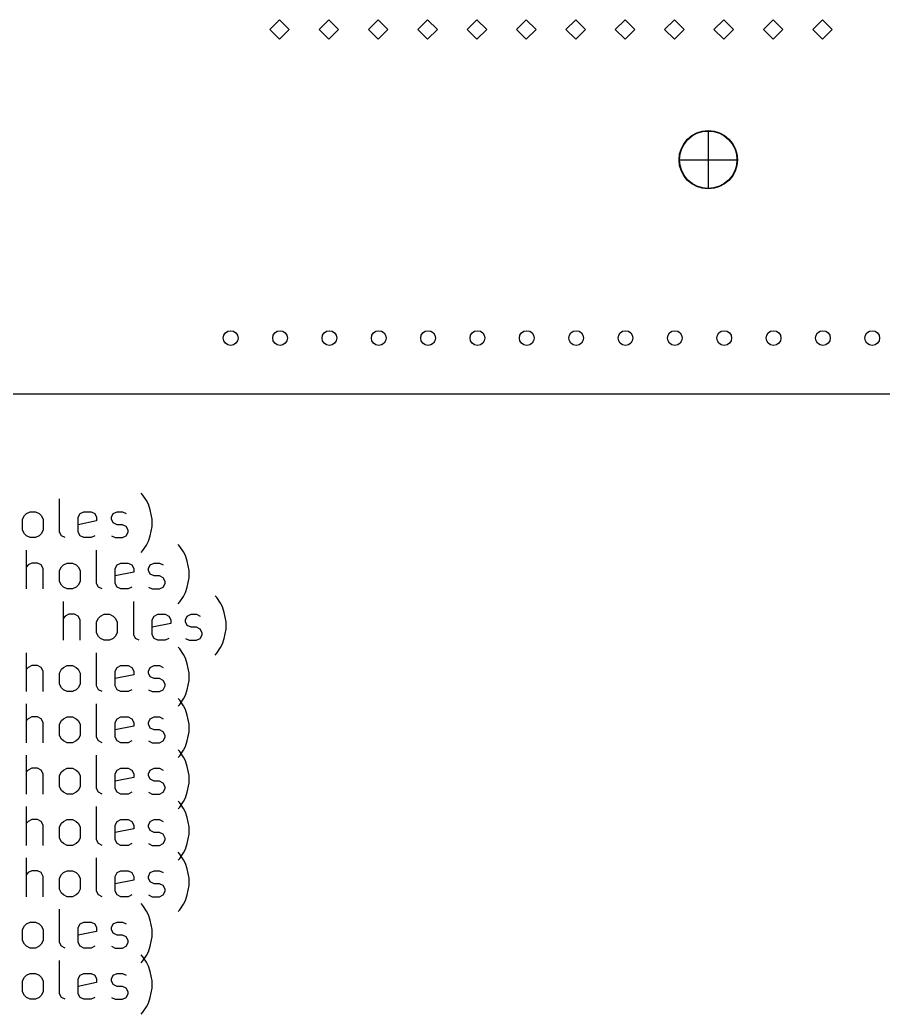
# Model space of a CAD drawing. Extents: x 31 to 207, y -154 to -37.
# Drawn here: x 74.9 to 119.3, y -154.2 to -103 of the extents above; entities that cross this region are included whole.
import ezdxf

# ---------------------------------------------------------------- set-up
doc = ezdxf.new("R2010")
doc.units = 0
doc.layers.add('BLACK', color=7, linetype='CONTINUOUS')

msp = doc.modelspace()

# ---------------------------------------------------------------- linework, layer by layer
at = {"layer": 'BLACK', "linetype": 'CONTINUOUS'}
for p, q in [((88.265, -103.005), (87.765, -103.505)), ((88.765, -103.505), (88.265, -103.005)), ((90.805, -103.005), (90.305, -103.505)), ((91.305, -103.505), (90.805, -103.005)), ((93.345, -103.005), (92.845, -103.505)), ((93.845, -103.505), (93.345, -103.005)), ((95.885, -103.005), (95.385, -103.505)), ((96.385, -103.505), (95.885, -103.005)), ((98.425, -103.005), (97.925, -103.505)), ((98.925, -103.505), (98.425, -103.005)), ((100.965, -103.005), (100.465, -103.505)), ((101.465, -103.505), (100.965, -103.005)), ((103.505, -103.005), (103.005, -103.505)), ((104.005, -103.505), (103.505, -103.005)), ((106.045, -103.005), (105.545, -103.505)), ((106.545, -103.505), (106.045, -103.005)), ((108.585, -103.005), (108.085, -103.505)), ((109.085, -103.505), (108.585, -103.005)), ((111.125, -103.005), (110.625, -103.505)), ((111.625, -103.505), (111.125, -103.005)), ((113.665, -103.005), (113.165, -103.505)), ((114.165, -103.505), (113.665, -103.005)), ((116.205, -103.005), (115.705, -103.505)), ((116.705, -103.505), (116.205, -103.005)), ((87.765, -103.505), (88.265, -104.005)), ((88.265, -104.005), (88.765, -103.505)), ((90.305, -103.505), (90.805, -104.005)), ((90.805, -104.005), (91.305, -103.505)), ((92.845, -103.505), (93.345, -104.005)), ((93.345, -104.005), (93.845, -103.505)), ((95.385, -103.505), (95.885, -104.005)), ((95.885, -104.005), (96.385, -103.505)), ((97.925, -103.505), (98.425, -104.005)), ((98.425, -104.005), (98.925, -103.505)), ((100.465, -103.505), (100.965, -104.005)), ((100.965, -104.005), (101.465, -103.505)), ((103.005, -103.505), (103.505, -104.005)), ((103.505, -104.005), (104.005, -103.505)), ((105.545, -103.505), (106.045, -104.005)), ((106.045, -104.005), (106.545, -103.505)), ((108.085, -103.505), (108.585, -104.005)), ((108.585, -104.005), (109.085, -103.505)), ((110.625, -103.505), (111.125, -104.005)), ((111.125, -104.005), (111.625, -103.505)), ((113.165, -103.505), (113.665, -104.005)), ((113.665, -104.005), (114.165, -103.505)), ((115.705, -103.505), (116.205, -104.005)), ((116.205, -104.005), (116.705, -103.505)), ((110.327, -108.703), (110.327, -111.703)), ((108.827, -110.203), (111.827, -110.203)), ((206.846, -122.27), (33.4909, -122.27)), ((81.2302, -127.459), (81.1349, -127.364)), ((76.9444, -129.364), (76.9444, -127.65)), ((81.4206, -127.745), (81.2302, -127.459)), ((81.5159, -127.935), (81.4206, -127.745)), ((75.1349, -128.507), (75.2302, -128.411)), ((75.2302, -128.411), (75.4206, -128.316)), ((75.4206, -128.316), (75.7063, -128.316)), ((75.7063, -128.316), (75.8968, -128.411)), ((75.8968, -128.411), (75.9921, -128.507)), ((77.8968, -128.602), (77.9921, -128.411)), ((77.9921, -128.411), (78.1825, -128.316)), ((78.1825, -128.316), (78.5635, -128.316)), ((78.5635, -128.316), (78.754, -128.411)), ((78.754, -128.411), (78.8492, -128.602)), ((79.6111, -128.602), (79.7063, -128.411)), ((79.7063, -128.411), (79.8968, -128.316)), ((79.8968, -128.316), (80.1825, -128.316)), ((80.1825, -128.316), (80.373, -128.411)), ((81.6111, -128.221), (81.5159, -127.935)), ((81.7063, -128.697), (81.6111, -128.221)), ((75.0397, -128.697), (75.1349, -128.507)), ((75.0397, -129.269), (75.0397, -128.697)), ((75.9921, -128.507), (76.0873, -128.697)), ((76.0873, -128.697), (76.0873, -129.269)), ((77.8968, -129.364), (77.8968, -128.602)), ((78.8492, -128.792), (77.8968, -128.983)), ((78.8492, -128.602), (78.8492, -128.792)), ((79.6111, -128.697), (79.6111, -128.602)), ((79.7063, -128.888), (79.6111, -128.697)), ((79.8968, -128.983), (79.7063, -128.888)), ((81.7063, -129.078), (81.7063, -128.697)), ((75.1349, -129.459), (75.0397, -129.269)), ((76.0873, -129.269), (75.9921, -129.459)), ((77.0397, -129.554), (76.9444, -129.364)), ((77.9921, -129.554), (77.8968, -129.364)), ((80.1825, -128.983), (79.8968, -128.983)), ((80.373, -129.078), (80.1825, -128.983)), ((80.4682, -129.269), (80.373, -129.078)), ((80.373, -129.554), (80.4682, -129.364)), ((80.4682, -129.364), (80.4682, -129.269)), ((81.6111, -129.554), (81.7063, -129.078)), ((75.2302, -129.554), (75.1349, -129.459)), ((75.4206, -129.65), (75.2302, -129.554)), ((75.7063, -129.65), (75.4206, -129.65)), ((75.8968, -129.554), (75.7063, -129.65)), ((75.9921, -129.459), (75.8968, -129.554)), ((77.2302, -129.65), (77.0397, -129.554)), ((78.1825, -129.65), (77.9921, -129.554)), ((78.5635, -129.65), (78.1825, -129.65)), ((78.754, -129.554), (78.5635, -129.65)), ((79.6111, -129.554), (79.8016, -129.65)), ((79.8016, -129.65), (80.1825, -129.65)), ((80.1825, -129.65), (80.373, -129.554)), ((81.4206, -130.031), (81.5159, -129.84)), ((81.5159, -129.84), (81.6111, -129.554)), ((75.2302, -132.29), (75.2302, -130.29)), ((78.8492, -132.004), (78.8492, -130.29)), ((81.1349, -130.411), (81.2302, -130.316)), ((81.2302, -130.316), (81.4206, -130.031)), ((83.1349, -130.099), (83.0397, -130.004)), ((83.3254, -130.385), (83.1349, -130.099)), ((83.4206, -130.575), (83.3254, -130.385)), ((75.5159, -130.956), (75.3254, -131.051)), ((75.8016, -130.956), (75.5159, -130.956)), ((75.9921, -131.051), (75.8016, -130.956)), ((77.1349, -131.051), (77.3254, -130.956)), ((77.3254, -130.956), (77.6111, -130.956)), ((77.6111, -130.956), (77.8016, -131.051)), ((79.8968, -131.051), (80.0873, -130.956)), ((80.0873, -130.956), (80.4682, -130.956)), ((80.4682, -130.956), (80.6587, -131.051)), ((81.6111, -131.051), (81.8016, -130.956)), ((81.8016, -130.956), (82.0873, -130.956)), ((82.0873, -130.956), (82.2778, -131.051)), ((83.5159, -130.861), (83.4206, -130.575)), ((83.6111, -131.337), (83.5159, -130.861)), ((75.3254, -131.051), (75.2302, -131.147)), ((76.0873, -131.242), (75.9921, -131.051)), ((76.0873, -132.29), (76.0873, -131.242)), ((76.9444, -131.337), (77.0397, -131.147)), ((76.9444, -131.909), (76.9444, -131.337)), ((77.0397, -131.147), (77.1349, -131.051)), ((77.8016, -131.051), (77.8968, -131.147)), ((77.8968, -131.147), (77.9921, -131.337)), ((77.9921, -131.337), (77.9921, -131.909)), ((79.8016, -131.242), (79.8968, -131.051)), ((79.8016, -132.004), (79.8016, -131.242)), ((80.754, -131.432), (79.8016, -131.623)), ((80.6587, -131.051), (80.754, -131.242)), ((80.754, -131.242), (80.754, -131.432)), ((81.5159, -131.242), (81.6111, -131.051)), ((81.5159, -131.337), (81.5159, -131.242)), ((81.6111, -131.528), (81.5159, -131.337)), ((83.6111, -131.718), (83.6111, -131.337)), ((77.0397, -132.099), (76.9444, -131.909)), ((77.9921, -131.909), (77.8968, -132.099)), ((78.9444, -132.194), (78.8492, -132.004)), ((79.8968, -132.194), (79.8016, -132.004)), ((81.8016, -131.623), (81.6111, -131.528)), ((82.0873, -131.623), (81.8016, -131.623)), ((82.2778, -131.718), (82.0873, -131.623)), ((82.373, -131.909), (82.2778, -131.718)), ((82.2778, -132.194), (82.373, -132.004)), ((82.373, -132.004), (82.373, -131.909)), ((83.5159, -132.194), (83.6111, -131.718)), ((77.1349, -132.194), (77.0397, -132.099)), ((77.3254, -132.29), (77.1349, -132.194)), ((77.6111, -132.29), (77.3254, -132.29)), ((77.8016, -132.194), (77.6111, -132.29)), ((77.8968, -132.099), (77.8016, -132.194)), ((79.1349, -132.29), (78.9444, -132.194)), ((80.0873, -132.29), (79.8968, -132.194)), ((80.4682, -132.29), (80.0873, -132.29)), ((80.6587, -132.194), (80.4682, -132.29)), ((81.5159, -132.194), (81.7063, -132.29)), ((81.7063, -132.29), (82.0873, -132.29)), ((82.0873, -132.29), (82.2778, -132.194)), ((83.3254, -132.671), (83.4206, -132.48)), ((83.4206, -132.48), (83.5159, -132.194)), ((77.1349, -134.93), (77.1349, -132.93)), ((80.754, -134.644), (80.754, -132.93)), ((83.0397, -133.051), (83.1349, -132.956)), ((83.1349, -132.956), (83.3254, -132.671)), ((85.0397, -132.739), (84.9444, -132.644)), ((85.2302, -133.025), (85.0397, -132.739)), ((85.3254, -133.215), (85.2302, -133.025)), ((85.4206, -133.501), (85.3254, -133.215)), ((85.5159, -133.977), (85.4206, -133.501)), ((77.2302, -133.691), (77.1349, -133.787)), ((77.4206, -133.596), (77.2302, -133.691)), ((77.7063, -133.596), (77.4206, -133.596)), ((77.8968, -133.691), (77.7063, -133.596)), ((77.9921, -133.882), (77.8968, -133.691)), ((77.9921, -134.93), (77.9921, -133.882)), ((78.8492, -133.977), (78.9444, -133.787)), ((78.8492, -134.549), (78.8492, -133.977)), ((78.9444, -133.787), (79.0397, -133.691)), ((79.0397, -133.691), (79.2302, -133.596)), ((79.2302, -133.596), (79.5159, -133.596)), ((79.5159, -133.596), (79.7063, -133.691)), ((79.7063, -133.691), (79.8016, -133.787)), ((79.8016, -133.787), (79.8968, -133.977)), ((79.8968, -133.977), (79.8968, -134.549)), ((81.7063, -133.882), (81.8016, -133.691)), ((81.7063, -134.644), (81.7063, -133.882)), ((81.8016, -133.691), (81.9921, -133.596)), ((81.9921, -133.596), (82.373, -133.596)), ((82.373, -133.596), (82.5635, -133.691)), ((82.5635, -133.691), (82.6587, -133.882)), ((82.6587, -133.882), (82.6587, -134.072)), ((83.4206, -133.882), (83.5159, -133.691)), ((83.4206, -133.977), (83.4206, -133.882)), ((83.5159, -134.168), (83.4206, -133.977)), ((83.5159, -133.691), (83.7063, -133.596)), ((83.7063, -133.596), (83.9921, -133.596)), ((83.9921, -133.596), (84.1825, -133.691)), ((85.5159, -134.358), (85.5159, -133.977)), ((78.9444, -134.739), (78.8492, -134.549)), ((79.8968, -134.549), (79.8016, -134.739)), ((82.6587, -134.072), (81.7063, -134.263)), ((83.7063, -134.263), (83.5159, -134.168)), ((83.9921, -134.263), (83.7063, -134.263)), ((84.1825, -134.358), (83.9921, -134.263)), ((84.2778, -134.549), (84.1825, -134.358)), ((84.2778, -134.644), (84.2778, -134.549)), ((85.4206, -134.834), (85.5159, -134.358)), ((79.0397, -134.834), (78.9444, -134.739)), ((79.2302, -134.93), (79.0397, -134.834)), ((79.5159, -134.93), (79.2302, -134.93)), ((79.7063, -134.834), (79.5159, -134.93)), ((79.8016, -134.739), (79.7063, -134.834)), ((80.8492, -134.834), (80.754, -134.644)), ((81.0397, -134.93), (80.8492, -134.834)), ((81.8016, -134.834), (81.7063, -134.644)), ((81.9921, -134.93), (81.8016, -134.834)), ((82.373, -134.93), (81.9921, -134.93)), ((82.5635, -134.834), (82.373, -134.93)), ((83.4206, -134.834), (83.6111, -134.93)), ((83.6111, -134.93), (83.9921, -134.93)), ((83.9921, -134.93), (84.1825, -134.834)), ((84.1825, -134.834), (84.2778, -134.644)), ((85.3254, -135.12), (85.4206, -134.834)), ((75.2302, -137.57), (75.2302, -135.57)), ((78.8492, -137.284), (78.8492, -135.57)), ((83.1349, -135.379), (83.0397, -135.284)), ((83.3254, -135.665), (83.1349, -135.379)), ((85.0397, -135.596), (85.2302, -135.311)), ((85.2302, -135.311), (85.3254, -135.12)), ((83.4206, -135.855), (83.3254, -135.665)), ((83.5159, -136.141), (83.4206, -135.855)), ((84.9444, -135.691), (85.0397, -135.596)), ((75.3254, -136.331), (75.2302, -136.427)), ((75.5159, -136.236), (75.3254, -136.331)), ((75.8016, -136.236), (75.5159, -136.236)), ((75.9921, -136.331), (75.8016, -136.236)), ((76.0873, -136.522), (75.9921, -136.331)), ((76.0873, -137.57), (76.0873, -136.522)), ((76.9444, -136.617), (77.0397, -136.427)), ((77.0397, -136.427), (77.1349, -136.331)), ((77.1349, -136.331), (77.3254, -136.236)), ((77.3254, -136.236), (77.6111, -136.236)), ((77.6111, -136.236), (77.8016, -136.331)), ((77.8016, -136.331), (77.8968, -136.427)), ((77.8968, -136.427), (77.9921, -136.617)), ((79.8016, -136.522), (79.8968, -136.331)), ((79.8016, -137.284), (79.8016, -136.522)), ((79.8968, -136.331), (80.0873, -136.236)), ((80.0873, -136.236), (80.4682, -136.236)), ((80.4682, -136.236), (80.6587, -136.331)), ((80.6587, -136.331), (80.754, -136.522)), ((80.754, -136.522), (80.754, -136.712)), ((81.5159, -136.522), (81.6111, -136.331)), ((81.5159, -136.617), (81.5159, -136.522)), ((81.6111, -136.331), (81.8016, -136.236)), ((81.8016, -136.236), (82.0873, -136.236)), ((82.0873, -136.236), (82.2778, -136.331)), ((83.6111, -136.617), (83.5159, -136.141)), ((76.9444, -137.189), (76.9444, -136.617)), ((77.9921, -136.617), (77.9921, -137.189)), ((80.754, -136.712), (79.8016, -136.903)), ((81.6111, -136.808), (81.5159, -136.617)), ((81.8016, -136.903), (81.6111, -136.808)), ((82.0873, -136.903), (81.8016, -136.903)), ((82.2778, -136.998), (82.0873, -136.903)), ((82.373, -137.189), (82.2778, -136.998)), ((83.5159, -137.474), (83.6111, -136.998)), ((83.6111, -136.998), (83.6111, -136.617)), ((77.0397, -137.379), (76.9444, -137.189)), ((77.1349, -137.474), (77.0397, -137.379)), ((77.3254, -137.57), (77.1349, -137.474)), ((77.6111, -137.57), (77.3254, -137.57)), ((77.8016, -137.474), (77.6111, -137.57)), ((77.8968, -137.379), (77.8016, -137.474)), ((77.9921, -137.189), (77.8968, -137.379)), ((78.9444, -137.474), (78.8492, -137.284)), ((79.1349, -137.57), (78.9444, -137.474)), ((79.8968, -137.474), (79.8016, -137.284)), ((80.0873, -137.57), (79.8968, -137.474)), ((80.4682, -137.57), (80.0873, -137.57)), ((80.6587, -137.474), (80.4682, -137.57)), ((81.5159, -137.474), (81.7063, -137.57)), ((81.7063, -137.57), (82.0873, -137.57)), ((82.0873, -137.57), (82.2778, -137.474)), ((82.2778, -137.474), (82.373, -137.284)), ((82.373, -137.284), (82.373, -137.189)), ((83.4206, -137.76), (83.5159, -137.474)), ((83.1349, -138.019), (83.0397, -137.924)), ((83.1349, -138.236), (83.3254, -137.951)), ((83.3254, -138.305), (83.1349, -138.019)), ((83.3254, -137.951), (83.4206, -137.76)), ((75.2302, -140.21), (75.2302, -138.21)), ((78.8492, -139.924), (78.8492, -138.21)), ((83.0397, -138.331), (83.1349, -138.236)), ((83.4206, -138.495), (83.3254, -138.305)), ((83.5159, -138.781), (83.4206, -138.495)), ((75.3254, -138.971), (75.2302, -139.067)), ((75.5159, -138.876), (75.3254, -138.971)), ((75.8016, -138.876), (75.5159, -138.876)), ((75.9921, -138.971), (75.8016, -138.876)), ((76.0873, -139.162), (75.9921, -138.971)), ((76.0873, -140.21), (76.0873, -139.162)), ((76.9444, -139.257), (77.0397, -139.067)), ((77.0397, -139.067), (77.1349, -138.971)), ((77.1349, -138.971), (77.3254, -138.876)), ((77.3254, -138.876), (77.6111, -138.876)), ((77.6111, -138.876), (77.8016, -138.971)), ((77.8016, -138.971), (77.8968, -139.067)), ((77.8968, -139.067), (77.9921, -139.257)), ((79.8016, -139.162), (79.8968, -138.971)), ((79.8016, -139.924), (79.8016, -139.162)), ((79.8968, -138.971), (80.0873, -138.876)), ((80.0873, -138.876), (80.4682, -138.876)), ((80.4682, -138.876), (80.6587, -138.971)), ((80.6587, -138.971), (80.754, -139.162)), ((80.754, -139.162), (80.754, -139.352)), ((81.5159, -139.162), (81.6111, -138.971)), ((81.5159, -139.257), (81.5159, -139.162)), ((81.6111, -138.971), (81.8016, -138.876)), ((81.8016, -138.876), (82.0873, -138.876)), ((82.0873, -138.876), (82.2778, -138.971)), ((83.6111, -139.257), (83.5159, -138.781)), ((76.9444, -139.829), (76.9444, -139.257)), ((77.9921, -139.257), (77.9921, -139.829)), ((80.754, -139.352), (79.8016, -139.543)), ((81.6111, -139.448), (81.5159, -139.257)), ((81.8016, -139.543), (81.6111, -139.448)), ((82.0873, -139.543), (81.8016, -139.543)), ((82.2778, -139.638), (82.0873, -139.543)), ((82.373, -139.829), (82.2778, -139.638)), ((83.5159, -140.114), (83.6111, -139.638)), ((83.6111, -139.638), (83.6111, -139.257)), ((77.0397, -140.019), (76.9444, -139.829)), ((77.1349, -140.114), (77.0397, -140.019)), ((77.3254, -140.21), (77.1349, -140.114)), ((77.8016, -140.114), (77.6111, -140.21)), ((77.8968, -140.019), (77.8016, -140.114)), ((77.9921, -139.829), (77.8968, -140.019)), ((78.9444, -140.114), (78.8492, -139.924)), ((79.1349, -140.21), (78.9444, -140.114)), ((79.8968, -140.114), (79.8016, -139.924)), ((80.0873, -140.21), (79.8968, -140.114)), ((80.6587, -140.114), (80.4682, -140.21)), ((81.5159, -140.114), (81.7063, -140.21)), ((82.0873, -140.21), (82.2778, -140.114)), ((82.2778, -140.114), (82.373, -139.924)), ((82.373, -139.924), (82.373, -139.829)), ((83.4206, -140.4), (83.5159, -140.114)), ((77.6111, -140.21), (77.3254, -140.21)), ((80.4682, -140.21), (80.0873, -140.21)), ((81.7063, -140.21), (82.0873, -140.21)), ((83.1349, -140.659), (83.0397, -140.564)), ((83.1349, -140.876), (83.3254, -140.591)), ((83.3254, -140.945), (83.1349, -140.659)), ((83.3254, -140.591), (83.4206, -140.4)), ((75.2302, -142.85), (75.2302, -140.85)), ((78.8492, -142.564), (78.8492, -140.85)), ((83.0397, -140.971), (83.1349, -140.876)), ((83.4206, -141.135), (83.3254, -140.945)), ((83.5159, -141.421), (83.4206, -141.135)), ((75.3254, -141.611), (75.2302, -141.707)), ((75.5159, -141.516), (75.3254, -141.611)), ((75.8016, -141.516), (75.5159, -141.516)), ((75.9921, -141.611), (75.8016, -141.516)), ((76.0873, -141.802), (75.9921, -141.611)), ((76.9444, -141.897), (77.0397, -141.707)), ((77.0397, -141.707), (77.1349, -141.611)), ((77.1349, -141.611), (77.3254, -141.516)), ((77.3254, -141.516), (77.6111, -141.516)), ((77.6111, -141.516), (77.8016, -141.611)), ((77.8016, -141.611), (77.8968, -141.707)), ((77.8968, -141.707), (77.9921, -141.897)), ((79.8016, -141.802), (79.8968, -141.611)), ((79.8968, -141.611), (80.0873, -141.516)), ((80.0873, -141.516), (80.4682, -141.516)), ((80.4682, -141.516), (80.6587, -141.611)), ((80.6587, -141.611), (80.754, -141.802)), ((81.5159, -141.802), (81.6111, -141.611)), ((81.6111, -141.611), (81.8016, -141.516)), ((81.8016, -141.516), (82.0873, -141.516)), ((82.0873, -141.516), (82.2778, -141.611)), ((83.6111, -141.897), (83.5159, -141.421)), ((76.0873, -142.85), (76.0873, -141.802)), ((76.9444, -142.469), (76.9444, -141.897)), ((77.9921, -141.897), (77.9921, -142.469)), ((79.8016, -142.564), (79.8016, -141.802)), ((80.754, -141.992), (79.8016, -142.183)), ((80.754, -141.802), (80.754, -141.992)), ((81.5159, -141.897), (81.5159, -141.802)), ((81.6111, -142.088), (81.5159, -141.897)), ((81.8016, -142.183), (81.6111, -142.088)), ((82.0873, -142.183), (81.8016, -142.183)), ((82.2778, -142.278), (82.0873, -142.183)), ((83.6111, -142.278), (83.6111, -141.897)), ((77.0397, -142.659), (76.9444, -142.469)), ((77.1349, -142.754), (77.0397, -142.659)), ((77.8968, -142.659), (77.8016, -142.754)), ((77.9921, -142.469), (77.8968, -142.659)), ((78.9444, -142.754), (78.8492, -142.564)), ((79.8968, -142.754), (79.8016, -142.564)), ((82.373, -142.469), (82.2778, -142.278)), ((82.2778, -142.754), (82.373, -142.564)), ((82.373, -142.564), (82.373, -142.469)), ((83.5159, -142.754), (83.6111, -142.278)), ((77.3254, -142.85), (77.1349, -142.754)), ((77.6111, -142.85), (77.3254, -142.85)), ((77.8016, -142.754), (77.6111, -142.85)), ((79.1349, -142.85), (78.9444, -142.754)), ((80.0873, -142.85), (79.8968, -142.754)), ((80.4682, -142.85), (80.0873, -142.85)), ((80.6587, -142.754), (80.4682, -142.85)), ((81.5159, -142.754), (81.7063, -142.85)), ((81.7063, -142.85), (82.0873, -142.85)), ((82.0873, -142.85), (82.2778, -142.754)), ((83.1349, -143.299), (83.0397, -143.204)), ((83.1349, -143.516), (83.3254, -143.231)), ((83.3254, -143.231), (83.4206, -143.04)), ((83.4206, -143.04), (83.5159, -142.754)), ((75.2302, -145.49), (75.2302, -143.49)), ((78.8492, -145.204), (78.8492, -143.49)), ((83.0397, -143.611), (83.1349, -143.516)), ((83.3254, -143.585), (83.1349, -143.299)), ((83.4206, -143.775), (83.3254, -143.585)), ((83.5159, -144.061), (83.4206, -143.775)), ((75.3254, -144.251), (75.2302, -144.347)), ((75.5159, -144.156), (75.3254, -144.251)), ((75.8016, -144.156), (75.5159, -144.156)), ((75.9921, -144.251), (75.8016, -144.156)), ((76.0873, -144.442), (75.9921, -144.251)), ((77.0397, -144.347), (77.1349, -144.251)), ((77.1349, -144.251), (77.3254, -144.156)), ((77.3254, -144.156), (77.6111, -144.156)), ((77.6111, -144.156), (77.8016, -144.251)), ((77.8016, -144.251), (77.8968, -144.347)), ((79.8016, -144.442), (79.8968, -144.251)), ((79.8968, -144.251), (80.0873, -144.156)), ((80.0873, -144.156), (80.4682, -144.156)), ((80.4682, -144.156), (80.6587, -144.251)), ((80.6587, -144.251), (80.754, -144.442)), ((81.5159, -144.442), (81.6111, -144.251)), ((81.6111, -144.251), (81.8016, -144.156)), ((81.8016, -144.156), (82.0873, -144.156)), ((82.0873, -144.156), (82.2778, -144.251)), ((83.6111, -144.537), (83.5159, -144.061)), ((76.0873, -145.49), (76.0873, -144.442)), ((76.9444, -144.537), (77.0397, -144.347)), ((76.9444, -145.109), (76.9444, -144.537)), ((77.8968, -144.347), (77.9921, -144.537)), ((77.9921, -144.537), (77.9921, -145.109)), ((79.8016, -145.204), (79.8016, -144.442)), ((80.754, -144.632), (79.8016, -144.823)), ((80.754, -144.442), (80.754, -144.632)), ((81.5159, -144.537), (81.5159, -144.442)), ((81.6111, -144.728), (81.5159, -144.537)), ((81.8016, -144.823), (81.6111, -144.728)), ((83.6111, -144.918), (83.6111, -144.537)), ((77.0397, -145.299), (76.9444, -145.109)), ((77.1349, -145.394), (77.0397, -145.299)), ((77.8968, -145.299), (77.8016, -145.394)), ((77.9921, -145.109), (77.8968, -145.299)), ((78.9444, -145.394), (78.8492, -145.204)), ((79.8968, -145.394), (79.8016, -145.204)), ((82.0873, -144.823), (81.8016, -144.823)), ((82.2778, -144.918), (82.0873, -144.823)), ((82.373, -145.109), (82.2778, -144.918)), ((82.2778, -145.394), (82.373, -145.204)), ((82.373, -145.204), (82.373, -145.109)), ((83.5159, -145.394), (83.6111, -144.918)), ((77.3254, -145.49), (77.1349, -145.394)), ((77.6111, -145.49), (77.3254, -145.49)), ((77.8016, -145.394), (77.6111, -145.49)), ((79.1349, -145.49), (78.9444, -145.394)), ((80.0873, -145.49), (79.8968, -145.394)), ((80.4682, -145.49), (80.0873, -145.49)), ((80.6587, -145.394), (80.4682, -145.49)), ((81.5159, -145.394), (81.7063, -145.49)), ((81.7063, -145.49), (82.0873, -145.49)), ((82.0873, -145.49), (82.2778, -145.394)), ((83.3254, -145.871), (83.4206, -145.68)), ((83.4206, -145.68), (83.5159, -145.394)), ((75.2302, -148.13), (75.2302, -146.13)), ((78.8492, -147.844), (78.8492, -146.13)), ((83.1349, -145.939), (83.0397, -145.844)), ((83.0397, -146.251), (83.1349, -146.156)), ((83.1349, -146.156), (83.3254, -145.871)), ((83.3254, -146.225), (83.1349, -145.939)), ((83.4206, -146.415), (83.3254, -146.225)), ((75.5159, -146.796), (75.3254, -146.891)), ((75.8016, -146.796), (75.5159, -146.796)), ((75.9921, -146.891), (75.8016, -146.796)), ((77.1349, -146.891), (77.3254, -146.796)), ((77.3254, -146.796), (77.6111, -146.796)), ((77.6111, -146.796), (77.8016, -146.891)), ((79.8968, -146.891), (80.0873, -146.796)), ((80.0873, -146.796), (80.4682, -146.796)), ((80.4682, -146.796), (80.6587, -146.891)), ((81.6111, -146.891), (81.8016, -146.796)), ((81.8016, -146.796), (82.0873, -146.796)), ((82.0873, -146.796), (82.2778, -146.891)), ((83.5159, -146.701), (83.4206, -146.415)), ((83.6111, -147.177), (83.5159, -146.701)), ((75.3254, -146.891), (75.2302, -146.987)), ((76.0873, -147.082), (75.9921, -146.891)), ((76.0873, -148.13), (76.0873, -147.082)), ((76.9444, -147.177), (77.0397, -146.987)), ((76.9444, -147.749), (76.9444, -147.177)), ((77.0397, -146.987), (77.1349, -146.891)), ((77.8016, -146.891), (77.8968, -146.987)), ((77.8968, -146.987), (77.9921, -147.177)), ((77.9921, -147.177), (77.9921, -147.749)), ((79.8016, -147.082), (79.8968, -146.891)), ((79.8016, -147.844), (79.8016, -147.082)), ((80.754, -147.272), (79.8016, -147.463)), ((80.6587, -146.891), (80.754, -147.082)), ((80.754, -147.082), (80.754, -147.272)), ((81.5159, -147.082), (81.6111, -146.891)), ((81.5159, -147.177), (81.5159, -147.082)), ((81.6111, -147.368), (81.5159, -147.177)), ((83.6111, -147.558), (83.6111, -147.177)), ((77.0397, -147.939), (76.9444, -147.749)), ((77.9921, -147.749), (77.8968, -147.939)), ((78.9444, -148.034), (78.8492, -147.844)), ((79.8968, -148.034), (79.8016, -147.844)), ((81.8016, -147.463), (81.6111, -147.368)), ((82.0873, -147.463), (81.8016, -147.463)), ((82.2778, -147.558), (82.0873, -147.463)), ((82.373, -147.749), (82.2778, -147.558)), ((82.2778, -148.034), (82.373, -147.844)), ((82.373, -147.844), (82.373, -147.749)), ((83.5159, -148.034), (83.6111, -147.558)), ((77.1349, -148.034), (77.0397, -147.939)), ((77.3254, -148.13), (77.1349, -148.034)), ((77.6111, -148.13), (77.3254, -148.13)), ((77.8016, -148.034), (77.6111, -148.13)), ((77.8968, -147.939), (77.8016, -148.034)), ((79.1349, -148.13), (78.9444, -148.034)), ((80.0873, -148.13), (79.8968, -148.034)), ((80.4682, -148.13), (80.0873, -148.13)), ((80.6587, -148.034), (80.4682, -148.13)), ((81.5159, -148.034), (81.7063, -148.13)), ((81.7063, -148.13), (82.0873, -148.13)), ((82.0873, -148.13), (82.2778, -148.034)), ((83.3254, -148.511), (83.4206, -148.32)), ((83.4206, -148.32), (83.5159, -148.034)), ((76.9444, -150.484), (76.9444, -148.77)), ((81.2302, -148.579), (81.1349, -148.484)), ((81.4206, -148.865), (81.2302, -148.579)), ((81.5159, -149.055), (81.4206, -148.865)), ((83.0397, -148.891), (83.1349, -148.796)), ((83.1349, -148.796), (83.3254, -148.511)), ((81.6111, -149.341), (81.5159, -149.055)), ((81.7063, -149.817), (81.6111, -149.341)), ((75.0397, -149.817), (75.1349, -149.627)), ((75.0397, -150.389), (75.0397, -149.817)), ((75.1349, -149.627), (75.2302, -149.531)), ((75.2302, -149.531), (75.4206, -149.436)), ((75.4206, -149.436), (75.7063, -149.436)), ((75.7063, -149.436), (75.8968, -149.531)), ((75.8968, -149.531), (75.9921, -149.627)), ((75.9921, -149.627), (76.0873, -149.817)), ((76.0873, -149.817), (76.0873, -150.389)), ((77.8968, -149.722), (77.9921, -149.531)), ((77.8968, -150.484), (77.8968, -149.722)), ((78.8492, -149.912), (77.8968, -150.103)), ((77.9921, -149.531), (78.1825, -149.436)), ((78.1825, -149.436), (78.5635, -149.436)), ((78.5635, -149.436), (78.754, -149.531)), ((78.754, -149.531), (78.8492, -149.722)), ((78.8492, -149.722), (78.8492, -149.912)), ((79.6111, -149.722), (79.7063, -149.531)), ((79.6111, -149.817), (79.6111, -149.722)), ((79.7063, -150.008), (79.6111, -149.817)), ((79.7063, -149.531), (79.8968, -149.436)), ((79.8968, -149.436), (80.1825, -149.436)), ((80.1825, -149.436), (80.373, -149.531)), ((81.7063, -150.198), (81.7063, -149.817)), ((75.1349, -150.579), (75.0397, -150.389)), ((76.0873, -150.389), (75.9921, -150.579)), ((79.8968, -150.103), (79.7063, -150.008)), ((80.1825, -150.103), (79.8968, -150.103)), ((80.373, -150.198), (80.1825, -150.103)), ((80.4682, -150.389), (80.373, -150.198)), ((80.4682, -150.484), (80.4682, -150.389)), ((81.6111, -150.674), (81.7063, -150.198)), ((75.2302, -150.674), (75.1349, -150.579)), ((75.4206, -150.77), (75.2302, -150.674)), ((75.7063, -150.77), (75.4206, -150.77)), ((75.8968, -150.674), (75.7063, -150.77)), ((75.9921, -150.579), (75.8968, -150.674)), ((77.0397, -150.674), (76.9444, -150.484)), ((77.2302, -150.77), (77.0397, -150.674)), ((77.9921, -150.674), (77.8968, -150.484)), ((78.1825, -150.77), (77.9921, -150.674)), ((78.5635, -150.77), (78.1825, -150.77)), ((78.754, -150.674), (78.5635, -150.77)), ((79.6111, -150.674), (79.8016, -150.77)), ((79.8016, -150.77), (80.1825, -150.77)), ((80.1825, -150.77), (80.373, -150.674)), ((80.373, -150.674), (80.4682, -150.484)), ((81.5159, -150.96), (81.6111, -150.674)), ((76.9444, -153.124), (76.9444, -151.41)), ((81.2302, -151.219), (81.1349, -151.124)), ((81.1349, -151.531), (81.2302, -151.436)), ((81.2302, -151.436), (81.4206, -151.151)), ((81.4206, -151.505), (81.2302, -151.219)), ((81.4206, -151.151), (81.5159, -150.96)), ((81.5159, -151.695), (81.4206, -151.505)), ((81.6111, -151.981), (81.5159, -151.695)), ((75.0397, -152.457), (75.1349, -152.267)), ((75.0397, -153.029), (75.0397, -152.457)), ((75.1349, -152.267), (75.2302, -152.171)), ((75.2302, -152.171), (75.4206, -152.076)), ((75.4206, -152.076), (75.7063, -152.076)), ((75.7063, -152.076), (75.8968, -152.171)), ((75.8968, -152.171), (75.9921, -152.267)), ((75.9921, -152.267), (76.0873, -152.457)), ((76.0873, -152.457), (76.0873, -153.029)), ((77.8968, -152.362), (77.9921, -152.171)), ((77.8968, -153.124), (77.8968, -152.362)), ((77.9921, -152.171), (78.1825, -152.076)), ((78.1825, -152.076), (78.5635, -152.076)), ((78.5635, -152.076), (78.754, -152.171)), ((78.754, -152.171), (78.8492, -152.362)), ((78.8492, -152.362), (78.8492, -152.552)), ((79.6111, -152.362), (79.7063, -152.171)), ((79.6111, -152.457), (79.6111, -152.362)), ((79.7063, -152.648), (79.6111, -152.457)), ((79.7063, -152.171), (79.8968, -152.076)), ((79.8968, -152.076), (80.1825, -152.076)), ((80.1825, -152.076), (80.373, -152.171)), ((81.7063, -152.457), (81.6111, -151.981)), ((81.7063, -152.838), (81.7063, -152.457)), ((78.8492, -152.552), (77.8968, -152.743)), ((79.8968, -152.743), (79.7063, -152.648)), ((80.1825, -152.743), (79.8968, -152.743)), ((80.373, -152.838), (80.1825, -152.743)), ((80.4682, -153.029), (80.373, -152.838)), ((81.6111, -153.314), (81.7063, -152.838)), ((75.1349, -153.219), (75.0397, -153.029)), ((75.2302, -153.314), (75.1349, -153.219)), ((75.4206, -153.41), (75.2302, -153.314)), ((75.7063, -153.41), (75.4206, -153.41)), ((75.8968, -153.314), (75.7063, -153.41)), ((75.9921, -153.219), (75.8968, -153.314)), ((76.0873, -153.029), (75.9921, -153.219)), ((77.0397, -153.314), (76.9444, -153.124)), ((77.2302, -153.41), (77.0397, -153.314)), ((77.9921, -153.314), (77.8968, -153.124)), ((78.1825, -153.41), (77.9921, -153.314)), ((78.5635, -153.41), (78.1825, -153.41)), ((78.754, -153.314), (78.5635, -153.41)), ((79.6111, -153.314), (79.8016, -153.41)), ((79.8016, -153.41), (80.1825, -153.41)), ((80.1825, -153.41), (80.373, -153.314)), ((80.373, -153.314), (80.4682, -153.124)), ((80.4682, -153.124), (80.4682, -153.029)), ((81.5159, -153.6), (81.6111, -153.314)), ((81.2302, -154.076), (81.4206, -153.791)), ((81.4206, -153.791), (81.5159, -153.6)), ((81.1349, -154.171), (81.2302, -154.076))]:
    msp.add_line(p, q, dxfattribs=at)
at = {"layer": 'BLACK'}
for centre, radius in [((110.327, -110.203), 1.5), ((110.326, -110.205), 1.48), ((85.75, -119.38), 0.381), ((88.29, -119.38), 0.381), ((90.83, -119.38), 0.381), ((93.37, -119.38), 0.381), ((95.91, -119.38), 0.381), ((98.45, -119.38), 0.381), ((100.99, -119.38), 0.381), ((103.53, -119.38), 0.381), ((106.07, -119.38), 0.381), ((108.61, -119.38), 0.381), ((111.15, -119.38), 0.381), ((113.69, -119.38), 0.381), ((116.23, -119.38), 0.381), ((118.77, -119.38), 0.381)]:
    msp.add_circle(centre, radius, dxfattribs=at)

doc.saveas('drawing.dxf')
